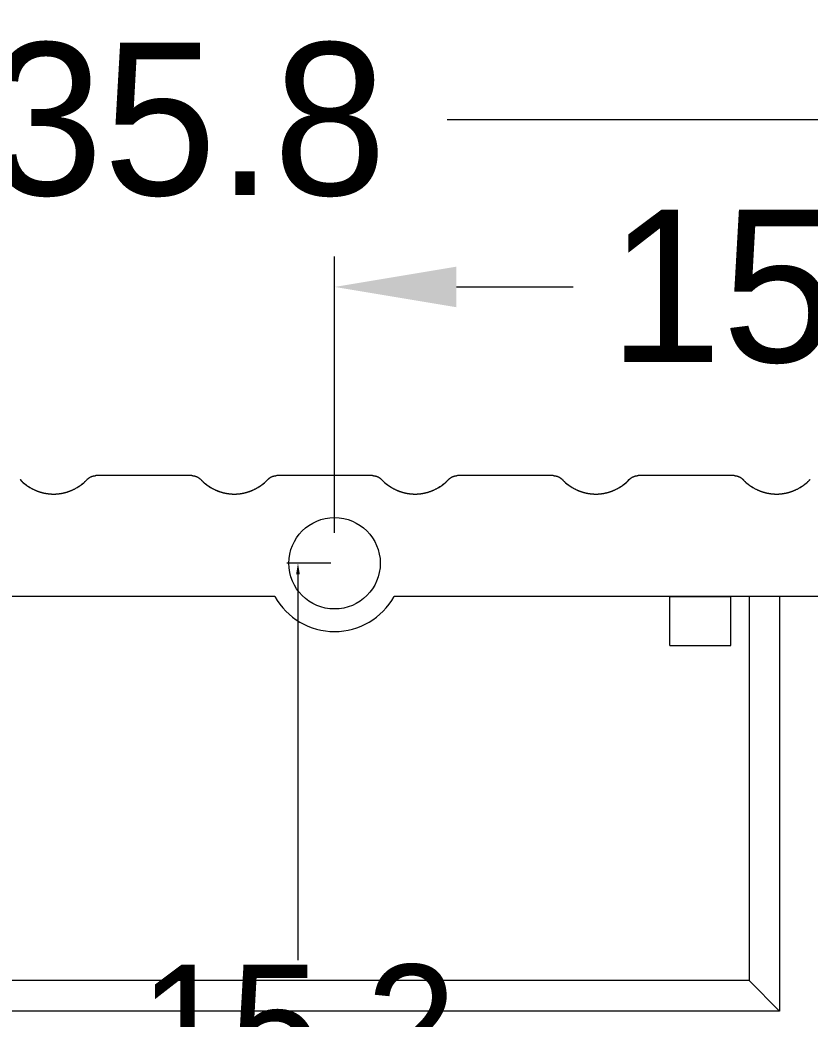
# Model space of a CAD drawing. Extents: x -778 to -614, y -2061 to -1833.
# Drawn here: x -682.72 to -669.76, y -1951.01 to -1934.62 of the extents above; entities that cross this region are included whole.
import ezdxf

# ---------------------------------------------------------------- set-up
doc = ezdxf.new("R2010")
doc.units = 0
doc.header["$MEASUREMENT"] = 0
doc.layers.add('3', color=7, linetype='Continuous')
doc.layers.add('dim', color=82, linetype='Continuous', lineweight=9)
doc.dimstyles.get("Standard").update_dxf_attribs({"dimtxt": 0.18, "dimasz": 0.18, "dimexe": 0.18, "dimexo": 0.0625, "dimgap": 0.09, "dimtad": 0, "dimtih": 1, "dimtoh": 1, "dimdec": 4, "dimzin": 0, "dimdsep": 46, "dimtxsty": 'Standard', "dimcen": 0.09, "dimadec": 0, "dimazin": 0, "dimtfac": 1, "dimtdec": 4, "dimtofl": 0, "dimtmove": 0, "dimatfit": 3, "dimfxl": 1, "dimtolj": 1, "dimtzin": 0, "dimarcsym": 0})

# ---------------------------------------------------------------- blocks, each defined once
blk = doc.blocks.new('*D96')
at = {"layer": 'Defpoints', "color": 0, "linetype": 'Continuous', "lineweight": 0}
for p in [(-677.559, -1938.998), (-677.559, -1943.531), (-662.059, -1943.931)]:
    blk.add_point(p, dxfattribs=at)
at = {"layer": 'dim', "color": 0, "linetype": 'Continuous', "lineweight": 0}
for p, q in [((-677.559, -1943.031), (-677.559, -1938.498)), ((-662.059, -1943.431), (-662.059, -1938.498)), ((-675.559, -1938.998), (-673.642, -1938.998)), ((-664.059, -1938.998), (-665.975, -1938.998))]:
    blk.add_line(p, q, dxfattribs=at)
for points in [[(-675.559, -1938.665), (-675.559, -1939.331), (-677.559, -1938.998)], [(-664.059, -1938.665), (-664.059, -1939.331), (-662.059, -1938.998)]]:
    blk.add_solid(points, dxfattribs=at)
at = {"layer": 'dim', "color": 0, "linetype": 'Continuous', "lineweight": 0, "insert": (-669.809, -1938.998), "char_height": 2.5, "attachment_point": 5}
blk.add_mtext('\\A1;15.5', dxfattribs=at)
blk = doc.blocks.new('*D97')
at = {"layer": 'Defpoints', "color": 0, "linetype": 'Continuous', "lineweight": 0}
for p in [(-697.859, -1936.259), (-662.059, -1943.931), (-697.859, -1945.331)]:
    blk.add_point(p, dxfattribs=at)
at = {"layer": 'dim', "color": 0, "linetype": 'Continuous', "lineweight": 0}
for p, q in [((-697.859, -1944.831), (-697.859, -1935.759)), ((-662.059, -1943.431), (-662.059, -1935.759)), ((-695.859, -1936.259), (-684.208, -1936.259)), ((-664.059, -1936.259), (-675.709, -1936.259))]:
    blk.add_line(p, q, dxfattribs=at)
for points in [[(-695.859, -1935.925), (-695.859, -1936.592), (-697.859, -1936.259)], [(-664.059, -1935.925), (-664.059, -1936.592), (-662.059, -1936.259)]]:
    blk.add_solid(points, dxfattribs=at)
at = {"layer": 'dim', "color": 0, "linetype": 'Continuous', "lineweight": 0, "insert": (-679.959, -1936.259), "char_height": 2.5, "attachment_point": 5}
blk.add_mtext('\\A1;35.8', dxfattribs=at)
blk = doc.blocks.new('*D105')
at = {"color": 0, "linetype": 'Continuous', "lineweight": 0}
for p, q in [((-677.621, -1943.531), (-678.339, -1943.531)), ((-678.159, -1943.711), (-678.159, -1950.041)), ((-678.159, -1958.551), (-678.159, -1952.221)), ((-677.621, -1958.731), (-678.339, -1958.731))]:
    blk.add_line(p, q, dxfattribs=at)
for points in [[(-678.189, -1943.711), (-678.129, -1943.711), (-678.159, -1943.531)], [(-678.189, -1958.551), (-678.129, -1958.551), (-678.159, -1958.731)]]:
    blk.add_solid(points, dxfattribs=at)
at = {"layer": 'Defpoints', "color": 0, "linetype": 'Continuous', "lineweight": 0}
for p in [(-677.559, -1943.531), (-678.159, -1958.731), (-677.559, -1958.731)]:
    blk.add_point(p, dxfattribs=at)
at = {"color": 0, "linetype": 'Continuous', "lineweight": 0, "insert": (-678.159, -1951.131), "char_height": 2, "attachment_point": 5}
blk.add_mtext('\\A1;15.2', dxfattribs=at)

msp = doc.modelspace()

# ---------------------------------------------------------------- linework, layer by layer
at = {"layer": '3', "color": 213, "linetype": 'Continuous', "lineweight": 0}
for p, q in [((-679.9, -1942.094), (-681.472, -1942.094)), ((-679.9, -1942.094), (-681.472, -1942.094)), ((-676.935, -1942.094), (-678.507, -1942.094)), ((-676.935, -1942.094), (-678.507, -1942.094)), ((-673.97, -1942.094), (-675.542, -1942.094)), ((-673.97, -1942.094), (-675.542, -1942.094)), ((-671.005, -1942.094), (-672.577, -1942.094)), ((-671.005, -1942.094), (-672.577, -1942.094)), ((-678.536, -1944.078), (-694.691, -1944.078)), ((-666.36, -1944.078), (-676.581, -1944.078)), ((-672.059, -1944.878), (-672.059, -1944.078)), ((-672.059, -1944.078), (-671.059, -1944.078)), ((-671.059, -1944.878), (-671.059, -1944.078)), ((-670.759, -1944.078), (-670.759, -1950.378)), ((-670.259, -1944.078), (-670.259, -1950.878)), ((-663.184, -1944.078), (-669.868, -1944.078)), ((-672.059, -1944.878), (-671.059, -1944.878)), ((-670.759, -1950.378), (-685.559, -1950.378)), ((-670.759, -1950.378), (-670.259, -1950.878)), ((-670.259, -1950.878), (-686.059, -1950.878))]:
    msp.add_line(p, q, dxfattribs=at)
for points in [[(-681.618, -1942.158, 0), (-681.616, -1942.155, 0), (-681.614, -1942.153, 0), (-681.611, -1942.151, 0), (-681.609, -1942.148, 0), (-681.607, -1942.146, 0), (-681.604, -1942.144, 0), (-681.602, -1942.142, 0), (-681.599, -1942.14, 0), (-681.597, -1942.138, 0), (-681.594, -1942.135, 0), (-681.591, -1942.134, 0), (-681.589, -1942.132, 0), (-681.586, -1942.13, 0), (-681.583, -1942.128, 0), (-681.581, -1942.126, 0), (-681.578, -1942.124, 0), (-681.575, -1942.123, 0), (-681.572, -1942.121, 0), (-681.569, -1942.119, 0), (-681.566, -1942.118, 0), (-681.564, -1942.116, 0), (-681.561, -1942.115, 0), (-681.558, -1942.113, 0), (-681.555, -1942.112, 0), (-681.552, -1942.111, 0), (-681.549, -1942.109, 0), (-681.546, -1942.108, 0), (-681.542, -1942.107, 0), (-681.539, -1942.106, 0), (-681.536, -1942.105, 0), (-681.533, -1942.104, 0), (-681.53, -1942.103, 0), (-681.527, -1942.102, 0), (-681.524, -1942.101, 0), (-681.521, -1942.1, 0), (-681.517, -1942.099, 0), (-681.514, -1942.099, 0), (-681.511, -1942.098, 0), (-681.508, -1942.097, 0), (-681.504, -1942.097, 0), (-681.501, -1942.096, 0), (-681.498, -1942.096, 0), (-681.495, -1942.095, 0), (-681.491, -1942.095, 0), (-681.488, -1942.095, 0), (-681.485, -1942.094, 0), (-681.482, -1942.094, 0), (-681.478, -1942.094, 0), (-681.475, -1942.094, 0)], [(-681.618, -1942.158, 0), (-681.616, -1942.155, 0), (-681.614, -1942.153, 0), (-681.611, -1942.151, 0), (-681.609, -1942.148, 0), (-681.607, -1942.146, 0), (-681.604, -1942.144, 0), (-681.602, -1942.142, 0), (-681.599, -1942.14, 0), (-681.597, -1942.138, 0), (-681.594, -1942.135, 0), (-681.591, -1942.134, 0), (-681.589, -1942.132, 0), (-681.586, -1942.13, 0), (-681.583, -1942.128, 0), (-681.581, -1942.126, 0), (-681.578, -1942.124, 0), (-681.575, -1942.123, 0), (-681.572, -1942.121, 0), (-681.569, -1942.119, 0), (-681.566, -1942.118, 0), (-681.564, -1942.116, 0), (-681.561, -1942.115, 0), (-681.558, -1942.113, 0), (-681.555, -1942.112, 0), (-681.552, -1942.111, 0), (-681.549, -1942.109, 0), (-681.546, -1942.108, 0), (-681.542, -1942.107, 0), (-681.539, -1942.106, 0), (-681.536, -1942.105, 0), (-681.533, -1942.104, 0), (-681.53, -1942.103, 0), (-681.527, -1942.102, 0), (-681.524, -1942.101, 0), (-681.521, -1942.1, 0), (-681.517, -1942.099, 0), (-681.514, -1942.099, 0), (-681.511, -1942.098, 0), (-681.508, -1942.097, 0), (-681.504, -1942.097, 0), (-681.501, -1942.096, 0), (-681.498, -1942.096, 0), (-681.495, -1942.095, 0), (-681.491, -1942.095, 0), (-681.488, -1942.095, 0), (-681.485, -1942.094, 0), (-681.482, -1942.094, 0), (-681.478, -1942.094, 0), (-681.475, -1942.094, 0)], [(-679.9, -1942.094, 0), (-679.896, -1942.094, 0), (-679.893, -1942.094, 0), (-679.89, -1942.094, 0), (-679.886, -1942.094, 0), (-679.883, -1942.095, 0), (-679.88, -1942.095, 0), (-679.877, -1942.095, 0), (-679.873, -1942.096, 0), (-679.87, -1942.096, 0), (-679.867, -1942.097, 0), (-679.864, -1942.097, 0), (-679.86, -1942.098, 0), (-679.857, -1942.099, 0), (-679.854, -1942.099, 0), (-679.851, -1942.1, 0), (-679.848, -1942.101, 0), (-679.844, -1942.102, 0), (-679.841, -1942.103, 0), (-679.838, -1942.104, 0), (-679.835, -1942.105, 0), (-679.832, -1942.106, 0), (-679.829, -1942.107, 0), (-679.826, -1942.108, 0), (-679.823, -1942.109, 0), (-679.82, -1942.111, 0), (-679.817, -1942.112, 0), (-679.814, -1942.113, 0), (-679.811, -1942.115, 0), (-679.808, -1942.116, 0), (-679.805, -1942.118, 0), (-679.802, -1942.119, 0), (-679.799, -1942.121, 0), (-679.796, -1942.123, 0), (-679.794, -1942.124, 0), (-679.791, -1942.126, 0), (-679.788, -1942.128, 0), (-679.785, -1942.13, 0), (-679.783, -1942.132, 0), (-679.78, -1942.134, 0), (-679.777, -1942.136, 0), (-679.775, -1942.138, 0), (-679.772, -1942.14, 0), (-679.77, -1942.142, 0), (-679.767, -1942.144, 0), (-679.765, -1942.146, 0), (-679.762, -1942.148, 0), (-679.76, -1942.151, 0), (-679.758, -1942.153, 0), (-679.755, -1942.155, 0)], [(-679.9, -1942.094, 0), (-679.896, -1942.094, 0), (-679.893, -1942.094, 0), (-679.89, -1942.094, 0), (-679.886, -1942.094, 0), (-679.883, -1942.095, 0), (-679.88, -1942.095, 0), (-679.877, -1942.095, 0), (-679.873, -1942.096, 0), (-679.87, -1942.096, 0), (-679.867, -1942.097, 0), (-679.864, -1942.097, 0), (-679.86, -1942.098, 0), (-679.857, -1942.099, 0), (-679.854, -1942.099, 0), (-679.851, -1942.1, 0), (-679.848, -1942.101, 0), (-679.844, -1942.102, 0), (-679.841, -1942.103, 0), (-679.838, -1942.104, 0), (-679.835, -1942.105, 0), (-679.832, -1942.106, 0), (-679.829, -1942.107, 0), (-679.826, -1942.108, 0), (-679.823, -1942.109, 0), (-679.82, -1942.111, 0), (-679.817, -1942.112, 0), (-679.814, -1942.113, 0), (-679.811, -1942.115, 0), (-679.808, -1942.116, 0), (-679.805, -1942.118, 0), (-679.802, -1942.119, 0), (-679.799, -1942.121, 0), (-679.796, -1942.123, 0), (-679.794, -1942.124, 0), (-679.791, -1942.126, 0), (-679.788, -1942.128, 0), (-679.785, -1942.13, 0), (-679.783, -1942.132, 0), (-679.78, -1942.134, 0), (-679.777, -1942.135, 0), (-679.775, -1942.138, 0), (-679.772, -1942.14, 0), (-679.77, -1942.142, 0), (-679.767, -1942.144, 0), (-679.765, -1942.146, 0), (-679.762, -1942.148, 0), (-679.76, -1942.151, 0), (-679.758, -1942.153, 0), (-679.755, -1942.155, 0)], [(-678.654, -1942.158, 0), (-678.651, -1942.155, 0), (-678.649, -1942.153, 0), (-678.647, -1942.151, 0), (-678.644, -1942.148, 0), (-678.642, -1942.146, 0), (-678.639, -1942.144, 0), (-678.637, -1942.142, 0), (-678.634, -1942.14, 0), (-678.632, -1942.138, 0), (-678.629, -1942.135, 0), (-678.627, -1942.134, 0), (-678.624, -1942.132, 0), (-678.621, -1942.13, 0), (-678.619, -1942.128, 0), (-678.616, -1942.126, 0), (-678.613, -1942.124, 0), (-678.61, -1942.123, 0), (-678.607, -1942.121, 0), (-678.605, -1942.119, 0), (-678.602, -1942.118, 0), (-678.599, -1942.116, 0), (-678.596, -1942.115, 0), (-678.593, -1942.113, 0), (-678.59, -1942.112, 0), (-678.587, -1942.111, 0), (-678.584, -1942.109, 0), (-678.581, -1942.108, 0), (-678.578, -1942.107, 0), (-678.575, -1942.106, 0), (-678.572, -1942.105, 0), (-678.568, -1942.104, 0), (-678.565, -1942.103, 0), (-678.562, -1942.102, 0), (-678.559, -1942.101, 0), (-678.556, -1942.1, 0), (-678.553, -1942.099, 0), (-678.549, -1942.099, 0), (-678.546, -1942.098, 0), (-678.543, -1942.097, 0), (-678.54, -1942.097, 0), (-678.536, -1942.096, 0), (-678.533, -1942.096, 0), (-678.53, -1942.095, 0), (-678.527, -1942.095, 0), (-678.523, -1942.095, 0), (-678.52, -1942.094, 0), (-678.517, -1942.094, 0), (-678.514, -1942.094, 0), (-678.51, -1942.094, 0)], [(-678.654, -1942.158, 0), (-678.651, -1942.155, 0), (-678.649, -1942.153, 0), (-678.647, -1942.151, 0), (-678.644, -1942.148, 0), (-678.642, -1942.146, 0), (-678.639, -1942.144, 0), (-678.637, -1942.142, 0), (-678.634, -1942.14, 0), (-678.632, -1942.138, 0), (-678.629, -1942.135, 0), (-678.627, -1942.134, 0), (-678.624, -1942.132, 0), (-678.621, -1942.13, 0), (-678.619, -1942.128, 0), (-678.616, -1942.126, 0), (-678.613, -1942.124, 0), (-678.61, -1942.123, 0), (-678.607, -1942.121, 0), (-678.605, -1942.119, 0), (-678.602, -1942.118, 0), (-678.599, -1942.116, 0), (-678.596, -1942.115, 0), (-678.593, -1942.113, 0), (-678.59, -1942.112, 0), (-678.587, -1942.111, 0), (-678.584, -1942.109, 0), (-678.581, -1942.108, 0), (-678.578, -1942.107, 0), (-678.575, -1942.106, 0), (-678.572, -1942.105, 0), (-678.568, -1942.104, 0), (-678.565, -1942.103, 0), (-678.562, -1942.102, 0), (-678.559, -1942.101, 0), (-678.556, -1942.1, 0), (-678.553, -1942.099, 0), (-678.549, -1942.099, 0), (-678.546, -1942.098, 0), (-678.543, -1942.097, 0), (-678.54, -1942.097, 0), (-678.536, -1942.096, 0), (-678.533, -1942.096, 0), (-678.53, -1942.095, 0), (-678.527, -1942.095, 0), (-678.523, -1942.095, 0), (-678.52, -1942.094, 0), (-678.517, -1942.094, 0), (-678.514, -1942.094, 0), (-678.51, -1942.094, 0)], [(-676.935, -1942.094, 0), (-676.932, -1942.094, 0), (-676.928, -1942.094, 0), (-676.925, -1942.094, 0), (-676.922, -1942.094, 0), (-676.918, -1942.095, 0), (-676.915, -1942.095, 0), (-676.912, -1942.095, 0), (-676.909, -1942.096, 0), (-676.905, -1942.096, 0), (-676.902, -1942.097, 0), (-676.899, -1942.097, 0), (-676.896, -1942.098, 0), (-676.892, -1942.099, 0), (-676.889, -1942.099, 0), (-676.886, -1942.1, 0), (-676.883, -1942.101, 0), (-676.88, -1942.102, 0), (-676.877, -1942.103, 0), (-676.873, -1942.104, 0), (-676.87, -1942.105, 0), (-676.867, -1942.106, 0), (-676.864, -1942.107, 0), (-676.861, -1942.108, 0), (-676.858, -1942.109, 0), (-676.855, -1942.111, 0), (-676.852, -1942.112, 0), (-676.849, -1942.113, 0), (-676.846, -1942.115, 0), (-676.843, -1942.116, 0), (-676.84, -1942.118, 0), (-676.837, -1942.119, 0), (-676.834, -1942.121, 0), (-676.832, -1942.123, 0), (-676.829, -1942.124, 0), (-676.826, -1942.126, 0), (-676.823, -1942.128, 0), (-676.821, -1942.13, 0), (-676.818, -1942.132, 0), (-676.815, -1942.134, 0), (-676.813, -1942.136, 0), (-676.81, -1942.138, 0), (-676.807, -1942.14, 0), (-676.805, -1942.142, 0), (-676.802, -1942.144, 0), (-676.8, -1942.146, 0), (-676.798, -1942.148, 0), (-676.795, -1942.151, 0), (-676.793, -1942.153, 0), (-676.791, -1942.155, 0)], [(-676.935, -1942.094, 0), (-676.932, -1942.094, 0), (-676.928, -1942.094, 0), (-676.925, -1942.094, 0), (-676.922, -1942.094, 0), (-676.918, -1942.095, 0), (-676.915, -1942.095, 0), (-676.912, -1942.095, 0), (-676.909, -1942.096, 0), (-676.905, -1942.096, 0), (-676.902, -1942.097, 0), (-676.899, -1942.097, 0), (-676.896, -1942.098, 0), (-676.892, -1942.099, 0), (-676.889, -1942.099, 0), (-676.886, -1942.1, 0), (-676.883, -1942.101, 0), (-676.88, -1942.102, 0), (-676.877, -1942.103, 0), (-676.873, -1942.104, 0), (-676.87, -1942.105, 0), (-676.867, -1942.106, 0), (-676.864, -1942.107, 0), (-676.861, -1942.108, 0), (-676.858, -1942.109, 0), (-676.855, -1942.111, 0), (-676.852, -1942.112, 0), (-676.849, -1942.113, 0), (-676.846, -1942.115, 0), (-676.843, -1942.116, 0), (-676.84, -1942.118, 0), (-676.837, -1942.119, 0), (-676.834, -1942.121, 0), (-676.832, -1942.123, 0), (-676.829, -1942.124, 0), (-676.826, -1942.126, 0), (-676.823, -1942.128, 0), (-676.821, -1942.13, 0), (-676.818, -1942.132, 0), (-676.815, -1942.134, 0), (-676.813, -1942.135, 0), (-676.81, -1942.138, 0), (-676.807, -1942.14, 0), (-676.805, -1942.142, 0), (-676.802, -1942.144, 0), (-676.8, -1942.146, 0), (-676.798, -1942.148, 0), (-676.795, -1942.151, 0), (-676.793, -1942.153, 0), (-676.791, -1942.155, 0)], [(-675.689, -1942.158, 0), (-675.687, -1942.155, 0), (-675.684, -1942.153, 0), (-675.682, -1942.151, 0), (-675.68, -1942.148, 0), (-675.677, -1942.146, 0), (-675.675, -1942.144, 0), (-675.672, -1942.142, 0), (-675.67, -1942.14, 0), (-675.667, -1942.138, 0), (-675.665, -1942.135, 0), (-675.662, -1942.134, 0), (-675.659, -1942.132, 0), (-675.657, -1942.13, 0), (-675.654, -1942.128, 0), (-675.651, -1942.126, 0), (-675.648, -1942.124, 0), (-675.646, -1942.123, 0), (-675.643, -1942.121, 0), (-675.64, -1942.119, 0), (-675.637, -1942.118, 0), (-675.634, -1942.116, 0), (-675.631, -1942.115, 0), (-675.628, -1942.113, 0), (-675.625, -1942.112, 0), (-675.622, -1942.111, 0), (-675.619, -1942.109, 0), (-675.616, -1942.108, 0), (-675.613, -1942.107, 0), (-675.61, -1942.106, 0), (-675.607, -1942.105, 0), (-675.604, -1942.104, 0), (-675.601, -1942.103, 0), (-675.597, -1942.102, 0), (-675.594, -1942.101, 0), (-675.591, -1942.1, 0), (-675.588, -1942.099, 0), (-675.585, -1942.099, 0), (-675.581, -1942.098, 0), (-675.578, -1942.097, 0), (-675.575, -1942.097, 0), (-675.572, -1942.096, 0), (-675.568, -1942.096, 0), (-675.565, -1942.095, 0), (-675.562, -1942.095, 0), (-675.559, -1942.095, 0), (-675.555, -1942.094, 0), (-675.552, -1942.094, 0), (-675.549, -1942.094, 0), (-675.546, -1942.094, 0)], [(-675.689, -1942.158, 0), (-675.687, -1942.155, 0), (-675.684, -1942.153, 0), (-675.682, -1942.151, 0), (-675.68, -1942.148, 0), (-675.677, -1942.146, 0), (-675.675, -1942.144, 0), (-675.672, -1942.142, 0), (-675.67, -1942.14, 0), (-675.667, -1942.138, 0), (-675.665, -1942.135, 0), (-675.662, -1942.134, 0), (-675.659, -1942.132, 0), (-675.657, -1942.13, 0), (-675.654, -1942.128, 0), (-675.651, -1942.126, 0), (-675.648, -1942.124, 0), (-675.646, -1942.123, 0), (-675.643, -1942.121, 0), (-675.64, -1942.119, 0), (-675.637, -1942.118, 0), (-675.634, -1942.116, 0), (-675.631, -1942.115, 0), (-675.628, -1942.113, 0), (-675.625, -1942.112, 0), (-675.622, -1942.111, 0), (-675.619, -1942.109, 0), (-675.616, -1942.108, 0), (-675.613, -1942.107, 0), (-675.61, -1942.106, 0), (-675.607, -1942.105, 0), (-675.604, -1942.104, 0), (-675.601, -1942.103, 0), (-675.597, -1942.102, 0), (-675.594, -1942.101, 0), (-675.591, -1942.1, 0), (-675.588, -1942.099, 0), (-675.585, -1942.099, 0), (-675.581, -1942.098, 0), (-675.578, -1942.097, 0), (-675.575, -1942.097, 0), (-675.572, -1942.096, 0), (-675.568, -1942.096, 0), (-675.565, -1942.095, 0), (-675.562, -1942.095, 0), (-675.559, -1942.095, 0), (-675.555, -1942.094, 0), (-675.552, -1942.094, 0), (-675.549, -1942.094, 0), (-675.546, -1942.094, 0)], [(-673.97, -1942.094, 0), (-673.967, -1942.094, 0), (-673.964, -1942.094, 0), (-673.96, -1942.094, 0), (-673.957, -1942.094, 0), (-673.954, -1942.095, 0), (-673.95, -1942.095, 0), (-673.947, -1942.095, 0), (-673.944, -1942.096, 0), (-673.941, -1942.096, 0), (-673.937, -1942.097, 0), (-673.934, -1942.097, 0), (-673.931, -1942.098, 0), (-673.928, -1942.099, 0), (-673.924, -1942.099, 0), (-673.921, -1942.1, 0), (-673.918, -1942.101, 0), (-673.915, -1942.102, 0), (-673.912, -1942.103, 0), (-673.909, -1942.104, 0), (-673.906, -1942.105, 0), (-673.902, -1942.106, 0), (-673.899, -1942.107, 0), (-673.896, -1942.108, 0), (-673.893, -1942.109, 0), (-673.89, -1942.111, 0), (-673.887, -1942.112, 0), (-673.884, -1942.113, 0), (-673.881, -1942.115, 0), (-673.878, -1942.116, 0), (-673.875, -1942.118, 0), (-673.873, -1942.119, 0), (-673.87, -1942.121, 0), (-673.867, -1942.123, 0), (-673.864, -1942.124, 0), (-673.861, -1942.126, 0), (-673.859, -1942.128, 0), (-673.856, -1942.13, 0), (-673.853, -1942.132, 0), (-673.85, -1942.134, 0), (-673.848, -1942.136, 0), (-673.845, -1942.138, 0), (-673.843, -1942.14, 0), (-673.84, -1942.142, 0), (-673.838, -1942.144, 0), (-673.835, -1942.146, 0), (-673.833, -1942.148, 0), (-673.83, -1942.151, 0), (-673.828, -1942.153, 0), (-673.826, -1942.155, 0)], [(-673.97, -1942.094, 0), (-673.967, -1942.094, 0), (-673.964, -1942.094, 0), (-673.96, -1942.094, 0), (-673.957, -1942.094, 0), (-673.954, -1942.095, 0), (-673.95, -1942.095, 0), (-673.947, -1942.095, 0), (-673.944, -1942.096, 0), (-673.941, -1942.096, 0), (-673.937, -1942.097, 0), (-673.934, -1942.097, 0), (-673.931, -1942.098, 0), (-673.928, -1942.099, 0), (-673.924, -1942.099, 0), (-673.921, -1942.1, 0), (-673.918, -1942.101, 0), (-673.915, -1942.102, 0), (-673.912, -1942.103, 0), (-673.909, -1942.104, 0), (-673.906, -1942.105, 0), (-673.902, -1942.106, 0), (-673.899, -1942.107, 0), (-673.896, -1942.108, 0), (-673.893, -1942.109, 0), (-673.89, -1942.111, 0), (-673.887, -1942.112, 0), (-673.884, -1942.113, 0), (-673.881, -1942.115, 0), (-673.878, -1942.116, 0), (-673.875, -1942.118, 0), (-673.873, -1942.119, 0), (-673.87, -1942.121, 0), (-673.867, -1942.123, 0), (-673.864, -1942.124, 0), (-673.861, -1942.126, 0), (-673.859, -1942.128, 0), (-673.856, -1942.13, 0), (-673.853, -1942.132, 0), (-673.85, -1942.134, 0), (-673.848, -1942.135, 0), (-673.845, -1942.138, 0), (-673.843, -1942.14, 0), (-673.84, -1942.142, 0), (-673.838, -1942.144, 0), (-673.835, -1942.146, 0), (-673.833, -1942.148, 0), (-673.83, -1942.151, 0), (-673.828, -1942.153, 0), (-673.826, -1942.155, 0)], [(-672.724, -1942.158, 0), (-672.722, -1942.155, 0), (-672.72, -1942.153, 0), (-672.717, -1942.151, 0), (-672.715, -1942.148, 0), (-672.712, -1942.146, 0), (-672.71, -1942.144, 0), (-672.707, -1942.142, 0), (-672.705, -1942.14, 0), (-672.702, -1942.138, 0), (-672.7, -1942.135, 0), (-672.697, -1942.134, 0), (-672.694, -1942.132, 0), (-672.692, -1942.13, 0), (-672.689, -1942.128, 0), (-672.686, -1942.126, 0), (-672.684, -1942.124, 0), (-672.681, -1942.123, 0), (-672.678, -1942.121, 0), (-672.675, -1942.119, 0), (-672.672, -1942.118, 0), (-672.669, -1942.116, 0), (-672.666, -1942.115, 0), (-672.663, -1942.113, 0), (-672.66, -1942.112, 0), (-672.657, -1942.111, 0), (-672.654, -1942.109, 0), (-672.651, -1942.108, 0), (-672.648, -1942.107, 0), (-672.645, -1942.106, 0), (-672.642, -1942.105, 0), (-672.639, -1942.104, 0), (-672.636, -1942.103, 0), (-672.633, -1942.102, 0), (-672.629, -1942.101, 0), (-672.626, -1942.1, 0), (-672.623, -1942.099, 0), (-672.62, -1942.099, 0), (-672.617, -1942.098, 0), (-672.613, -1942.097, 0), (-672.61, -1942.097, 0), (-672.607, -1942.096, 0), (-672.604, -1942.096, 0), (-672.6, -1942.095, 0), (-672.597, -1942.095, 0), (-672.594, -1942.095, 0), (-672.591, -1942.094, 0), (-672.587, -1942.094, 0), (-672.584, -1942.094, 0), (-672.581, -1942.094, 0)], [(-672.724, -1942.158, 0), (-672.722, -1942.155, 0), (-672.72, -1942.153, 0), (-672.717, -1942.151, 0), (-672.715, -1942.148, 0), (-672.712, -1942.146, 0), (-672.71, -1942.144, 0), (-672.707, -1942.142, 0), (-672.705, -1942.14, 0), (-672.702, -1942.138, 0), (-672.7, -1942.135, 0), (-672.697, -1942.134, 0), (-672.694, -1942.132, 0), (-672.692, -1942.13, 0), (-672.689, -1942.128, 0), (-672.686, -1942.126, 0), (-672.684, -1942.124, 0), (-672.681, -1942.123, 0), (-672.678, -1942.121, 0), (-672.675, -1942.119, 0), (-672.672, -1942.118, 0), (-672.669, -1942.116, 0), (-672.666, -1942.115, 0), (-672.663, -1942.113, 0), (-672.66, -1942.112, 0), (-672.657, -1942.111, 0), (-672.654, -1942.109, 0), (-672.651, -1942.108, 0), (-672.648, -1942.107, 0), (-672.645, -1942.106, 0), (-672.642, -1942.105, 0), (-672.639, -1942.104, 0), (-672.636, -1942.103, 0), (-672.633, -1942.102, 0), (-672.629, -1942.101, 0), (-672.626, -1942.1, 0), (-672.623, -1942.099, 0), (-672.62, -1942.099, 0), (-672.617, -1942.098, 0), (-672.613, -1942.097, 0), (-672.61, -1942.097, 0), (-672.607, -1942.096, 0), (-672.604, -1942.096, 0), (-672.6, -1942.095, 0), (-672.597, -1942.095, 0), (-672.594, -1942.095, 0), (-672.591, -1942.094, 0), (-672.587, -1942.094, 0), (-672.584, -1942.094, 0), (-672.581, -1942.094, 0)], [(-671.005, -1942.094, 0), (-671.002, -1942.094, 0), (-670.999, -1942.094, 0), (-670.995, -1942.094, 0), (-670.992, -1942.094, 0), (-670.989, -1942.095, 0), (-670.986, -1942.095, 0), (-670.982, -1942.095, 0), (-670.979, -1942.096, 0), (-670.976, -1942.096, 0), (-670.973, -1942.097, 0), (-670.969, -1942.097, 0), (-670.966, -1942.098, 0), (-670.963, -1942.099, 0), (-670.96, -1942.099, 0), (-670.957, -1942.1, 0), (-670.953, -1942.101, 0), (-670.95, -1942.102, 0), (-670.947, -1942.103, 0), (-670.944, -1942.104, 0), (-670.941, -1942.105, 0), (-670.938, -1942.106, 0), (-670.935, -1942.107, 0), (-670.932, -1942.108, 0), (-670.928, -1942.109, 0), (-670.925, -1942.111, 0), (-670.922, -1942.112, 0), (-670.919, -1942.113, 0), (-670.917, -1942.115, 0), (-670.914, -1942.116, 0), (-670.911, -1942.118, 0), (-670.908, -1942.119, 0), (-670.905, -1942.121, 0), (-670.902, -1942.123, 0), (-670.899, -1942.124, 0), (-670.897, -1942.126, 0), (-670.894, -1942.128, 0), (-670.891, -1942.13, 0), (-670.888, -1942.132, 0), (-670.886, -1942.134, 0), (-670.883, -1942.136, 0), (-670.88, -1942.138, 0), (-670.878, -1942.14, 0), (-670.875, -1942.142, 0), (-670.873, -1942.144, 0), (-670.87, -1942.146, 0), (-670.868, -1942.148, 0), (-670.866, -1942.151, 0), (-670.863, -1942.153, 0), (-670.861, -1942.155, 0)], [(-671.005, -1942.094, 0), (-671.002, -1942.094, 0), (-670.999, -1942.094, 0), (-670.995, -1942.094, 0), (-670.992, -1942.094, 0), (-670.989, -1942.095, 0), (-670.986, -1942.095, 0), (-670.982, -1942.095, 0), (-670.979, -1942.096, 0), (-670.976, -1942.096, 0), (-670.973, -1942.097, 0), (-670.969, -1942.097, 0), (-670.966, -1942.098, 0), (-670.963, -1942.099, 0), (-670.96, -1942.099, 0), (-670.957, -1942.1, 0), (-670.953, -1942.101, 0), (-670.95, -1942.102, 0), (-670.947, -1942.103, 0), (-670.944, -1942.104, 0), (-670.941, -1942.105, 0), (-670.938, -1942.106, 0), (-670.935, -1942.107, 0), (-670.932, -1942.108, 0), (-670.928, -1942.109, 0), (-670.925, -1942.111, 0), (-670.922, -1942.112, 0), (-670.919, -1942.113, 0), (-670.917, -1942.115, 0), (-670.914, -1942.116, 0), (-670.911, -1942.118, 0), (-670.908, -1942.119, 0), (-670.905, -1942.121, 0), (-670.902, -1942.123, 0), (-670.899, -1942.124, 0), (-670.897, -1942.126, 0), (-670.894, -1942.128, 0), (-670.891, -1942.13, 0), (-670.888, -1942.132, 0), (-670.886, -1942.134, 0), (-670.883, -1942.135, 0), (-670.88, -1942.138, 0), (-670.878, -1942.14, 0), (-670.875, -1942.142, 0), (-670.873, -1942.144, 0), (-670.87, -1942.146, 0), (-670.868, -1942.148, 0), (-670.866, -1942.151, 0), (-670.863, -1942.153, 0), (-670.861, -1942.155, 0)]]:
    msp.add_polyline3d(points, dxfattribs=at)
msp.add_circle((-677.559, -1943.531), 0.75, dxfattribs=at)
msp.add_arc((-677.559, -1943.531), 1.12, 209.2151, 330.7849, dxfattribs=at)
for points, degree, knots in [([(-682.718, -1942.158), (-682.611, -1942.271), (-682.467, -1942.333), (-682.397, -1942.364), (-682.321, -1942.38), (-682.245, -1942.395), (-682.168, -1942.396), (-682.092, -1942.396), (-682.015, -1942.38), (-681.94, -1942.364), (-681.869, -1942.333), (-681.725, -1942.271), (-681.618, -1942.158)], 2, [0, 0, 0, 0.25, 0.25, 0.375, 0.375, 0.5, 0.5, 0.625, 0.625, 0.75, 0.75, 1, 1, 1]), ([(-682.718, -1942.158), (-682.684, -1942.194), (-682.528, -1942.33), (-682.168, -1942.445), (-681.808, -1942.33), (-681.653, -1942.194), (-681.618, -1942.158)], 3, [0, 0, 0, 0, 0.121771, 0.5, 0.878229, 1, 1, 1, 1]), ([(-679.753, -1942.158), (-679.646, -1942.271), (-679.503, -1942.333), (-679.432, -1942.364), (-679.356, -1942.38), (-679.28, -1942.395), (-679.203, -1942.396), (-679.127, -1942.396), (-679.051, -1942.38), (-678.975, -1942.364), (-678.904, -1942.333), (-678.761, -1942.271), (-678.654, -1942.158)], 2, [0, 0, 0, 0.25, 0.25, 0.375, 0.375, 0.5, 0.5, 0.625, 0.625, 0.75, 0.75, 1, 1, 1]), ([(-679.753, -1942.158), (-679.719, -1942.194), (-679.563, -1942.33), (-679.203, -1942.445), (-678.843, -1942.33), (-678.688, -1942.194), (-678.654, -1942.158)], 3, [0, 0, 0, 0, 0.121771, 0.5, 0.878229, 1, 1, 1, 1]), ([(-676.788, -1942.158), (-676.682, -1942.271), (-676.538, -1942.333), (-676.467, -1942.364), (-676.391, -1942.38), (-676.316, -1942.395), (-676.239, -1942.396), (-676.162, -1942.396), (-676.086, -1942.38), (-676.011, -1942.364), (-675.939, -1942.333), (-675.796, -1942.271), (-675.689, -1942.158)], 2, [0, 0, 0, 0.25, 0.25, 0.375, 0.375, 0.5, 0.5, 0.625, 0.625, 0.75, 0.75, 1, 1, 1]), ([(-676.788, -1942.158), (-676.754, -1942.194), (-676.599, -1942.33), (-676.239, -1942.445), (-675.878, -1942.33), (-675.723, -1942.194), (-675.689, -1942.158)], 3, [0, 0, 0, 0, 0.121771, 0.5, 0.878229, 1, 1, 1, 1]), ([(-673.823, -1942.158), (-673.717, -1942.271), (-673.573, -1942.333), (-673.503, -1942.364), (-673.427, -1942.38), (-673.351, -1942.395), (-673.274, -1942.396), (-673.198, -1942.396), (-673.121, -1942.38), (-673.046, -1942.364), (-672.974, -1942.333), (-672.831, -1942.271), (-672.724, -1942.158)], 2, [0, 0, 0, 0.25, 0.25, 0.375, 0.375, 0.5, 0.5, 0.625, 0.625, 0.75, 0.75, 1, 1, 1]), ([(-673.823, -1942.158), (-673.789, -1942.194), (-673.634, -1942.33), (-673.274, -1942.445), (-672.914, -1942.33), (-672.758, -1942.194), (-672.724, -1942.158)], 3, [0, 0, 0, 0, 0.121771, 0.5, 0.878229, 1, 1, 1, 1]), ([(-670.859, -1942.158), (-670.752, -1942.271), (-670.608, -1942.333), (-670.538, -1942.364), (-670.462, -1942.38), (-670.386, -1942.395), (-670.309, -1942.396), (-670.233, -1942.396), (-670.156, -1942.38), (-670.081, -1942.364), (-670.01, -1942.333), (-669.866, -1942.271), (-669.759, -1942.158)], 2, [0, 0, 0, 0.25, 0.25, 0.375, 0.375, 0.5, 0.5, 0.625, 0.625, 0.75, 0.75, 1, 1, 1]), ([(-670.859, -1942.158), (-670.825, -1942.194), (-670.669, -1942.33), (-670.309, -1942.445), (-669.949, -1942.33), (-669.794, -1942.194), (-669.759, -1942.158)], 3, [0, 0, 0, 0, 0.121771, 0.5, 0.878229, 1, 1, 1, 1])]:
    msp.add_open_spline(points, degree=degree, knots=knots, dxfattribs=at)

# ---------------------------------------------------------------- dimensions: what is measured, and where the dimension line sits
at = {"linetype": 'Continuous', "lineweight": 0}
dim = msp.add_linear_dim(base=(-678.159, -1958.731), p1=(-677.559, -1943.531), p2=(-677.559, -1958.731), angle=90, dimstyle='Standard', override={"dimtxt": 2, "dimdec": 2, "dimzin": 8, "dimdsep": 0, "dimadec": 2, "dimazin": 2, "dimtdec": 2, "dimlwd": 0, "dimlwe": 0}, dxfattribs=at)
dim.commit()
dim.dimension.update_dxf_attribs({"geometry": '*D105', "text_midpoint": (-678.159, -1951.131)})
at = {"layer": 'dim', "linetype": 'Continuous', "lineweight": 0}
for base, p2, picture, middle in [((-697.859, -1936.259), (-697.859, -1945.331), '*D97', (-679.959, -1936.259)), ((-677.559, -1938.998), (-677.559, -1943.531), '*D96', (-669.809, -1938.998))]:
    dim = msp.add_linear_dim(base=base, p1=(-662.059, -1943.931), p2=p2, dimstyle='Standard', override={"dimtxt": 2.5, "dimasz": 2, "dimexe": 0.49975, "dimexo": 0.49975, "dimgap": 0.49975, "dimdec": 2, "dimzin": 8, "dimdsep": 0, "dimadec": 4, "dimazin": 2, "dimtdec": 2, "dimlwd": 0, "dimlwe": 0}, dxfattribs=at)
    dim.commit()
    dim.dimension.update_dxf_attribs({"geometry": picture, "text_midpoint": middle})

doc.saveas('drawing.dxf')
